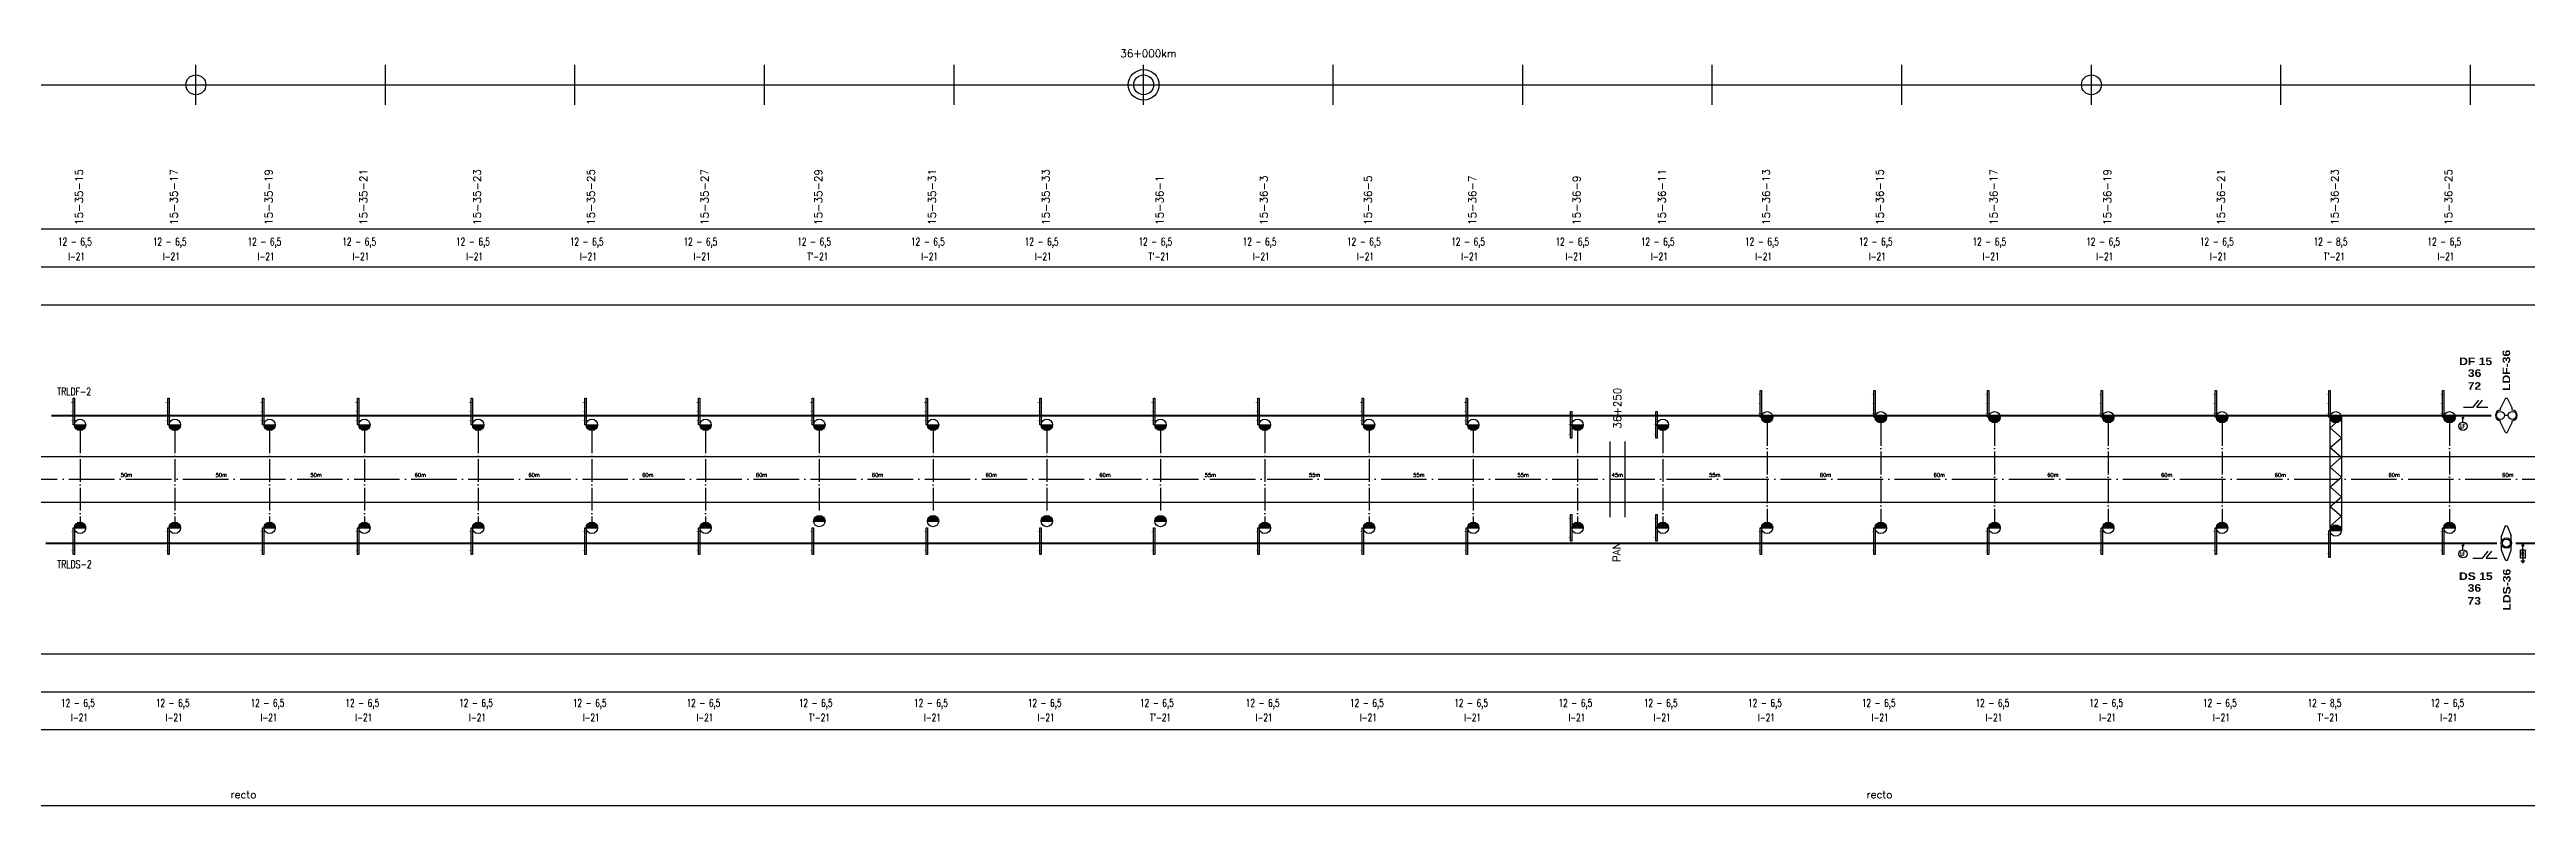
# Model space of a CAD drawing. Header units: millimetres. Extents: x 63 to 27368, y 135 to 1565.
# Drawn here: x 9991 to 11298, y 155 to 554 of the extents above; entities that cross this region are included whole.
import ezdxf

# ---------------------------------------------------------------- set-up
doc = ezdxf.new("R2010")
doc.units = ezdxf.units.MM
doc.linetypes.add('ACAD_ISO04W100', pattern=[30, 24, -3, 0, -3])
doc.linetypes.add('DASHED', pattern=[19.05, 12.7, -6.35])
for name, color, linetype in [('CARTELES', 7, 'Continuous'), ('catenaria via ascendente', 7, 'Continuous'), ('Cruceta Fe', 42, 'Continuous'), ('Descargadores', 30, 'Continuous'), ('Eje de entrevías', 254, 'Continuous'), ('ESQUEMA', 7, 'Continuous'), ('LDF', 5, 'Continuous'), ('LDS', 1, 'Continuous'), ('longitud vano', 7, 'Continuous'), ('Nº de poste', 6, 'Continuous'), ('progresivas', 4, 'Continuous'), ('retención LDF-LDS', 6, 'Continuous'), ('Seccionamiento', 20, 'Continuous'), ('TEXTOS', 3, 'Continuous')]:
    doc.layers.add(name, color=color, linetype=linetype)
doc.styles.add('ROMANS', font='romans.shx', dxfattribs={"width": 0.7})
doc.styles.add('SIMPLEX', font='simplex.shx', dxfattribs={"width": 0.75})
doc.styles.add('STYLE1', font='romans.shx')
doc.styles.add('TEXTO_SELLO', font='')
doc.styles.get('TEXTO_SELLO').set_extended_font_data('Arial Black', bold=True)

# ---------------------------------------------------------------- blocks, each defined once
blk = doc.blocks.new('Retención LDS')
at = {"layer": 'retención LDF-LDS', "color": 4}
for p, q in [((-0.6, 9), (-2.6, 3.8)), ((-2.5, 1), (-2.6, 3.8)), ((-0.6, 9), (0.4, 9)), ((0.4, 9), (2.5, 3.8)), ((2.5, 1.1), (2.5, 3.8)), ((-2.5, -3.8), (-2.5, -1.1)), ((-0.4, -9), (-2.5, -3.8)), ((-0.4, -9), (0.6, -9)), ((0.6, -9), (2.6, -3.8)), ((2.6, -3.8), (2.5, -1))]:
    blk.add_line(p, q, dxfattribs=at)
for radius in [2.73, 2.1]:
    blk.add_circle((0, 0), radius, dxfattribs=at)
blk = doc.blocks.new('Retención LDF')
at = {"color": 5}
blk.add_circle((0, 0), 0.128, dxfattribs=at)
at = {"layer": 'retención LDF-LDS', "color": 5}
for p, q in [((-0.5, 9), (-3, 3.8)), ((-3, 2.8), (-3, 3.8)), ((1, 0), (-1, 0)), ((-0.5, 9), (0.5, 9)), ((0.5, 9), (3, 3.8)), ((3, 2.8), (3, 3.8)), ((-3, -3.8), (-3, -2.8)), ((-0.5, -9), (-3, -3.8)), ((-0.5, -9), (0.5, -9)), ((0.5, -9), (3, -3.8)), ((3, -3.8), (3, -2.8))]:
    blk.add_line(p, q, dxfattribs=at)
for centre in [(-3.1, 0), (3.1, 0)]:
    blk.add_circle(centre, 2.1, dxfattribs=at)
for centre, start, end in [((-3, 0), 90, 270), ((3, 0), 270, 90)]:
    blk.add_arc(centre, 2.79, start, end, dxfattribs=at)
blk = doc.blocks.new('Descargador')
at = {"color": 30}
for p, q in [((0, -3.8), (0, 0)), ((0, -4), (-0.5, -3.1)), ((0, -4.8), (-0.5, -3.9)), ((0, -5.6), (-0.5, -4.7)), ((0, -4), (0.5, -3.1)), ((0, -4.8), (0.5, -3.9)), ((0, -5.6), (0.5, -4.7))]:
    blk.add_line(p, q, dxfattribs=at)
at = {"layer": 'Descargadores', "color": 30}
for p, q in [((-1, -8.1), (1, -8.1)), ((-0.7, -8.5), (0.7, -8.5)), ((-0.4, -8.9), (0.4, -8.9)), ((0, -5.6), (0, -8.1))]:
    blk.add_line(p, q, dxfattribs=at)
blk.add_lwpolyline([(-1.3, -2.3), (1.3, -2.3), (1.3, -6.6), (-1.3, -6.6)], close=True, dxfattribs=at)
blk.add_circle((0, 0), 0.381, dxfattribs=at)
blk = doc.blocks.new('Seccionador')
at = {"layer": 'Seccionamiento'}
for p, q in [((-5.1, 0), (0, 0)), ((0, 0), (3, 3.7)), ((1.9, 0), (4.9, 3.7)), ((1.9, 0), (7.7, 0))]:
    blk.add_line(p, q, dxfattribs=at)
blk = doc.blocks.new('Localizador falla')
at = {"color": 30}
blk.add_line((0, -2.2), (0, 0), dxfattribs=at)
at = {"layer": 'Descargadores', "color": 30}
for centre, radius in [((0, 0), 0.381), ((0, -4.4), 2.18)]:
    blk.add_circle(centre, radius, dxfattribs=at)
at = {"layer": 'ESQUEMA', "color": 7, "style": 'ROMANS', "width": 0.9}
blk.add_text('LF', height=2, dxfattribs=at).set_placement((-1.5, -5.4))
blk = doc.blocks.new('Cruceta Fe 1')
at = {"layer": 'Cruceta Fe', "const_width": 0.1}
for points in [[(-0.92, 2.45), (0, 2.45)], [(-0.92, -2.45), (0, -2.45)]]:
    blk.add_lwpolyline(points, dxfattribs=at)
at = {"layer": 'Cruceta Fe'}
blk.add_lwpolyline([(-0.35, 3.52), (0, 3.52), (0, -3.52), (-0.35, -3.52)], close=True, dxfattribs=at)
blk = doc.blocks.new('Cruceta Fe')
at = {"layer": 'Cruceta Fe', "const_width": 0.1}
for points in [[(-0.92, 2.45), (0, 2.45)], [(-0.92, 0), (0, 0)], [(-0.92, -2.45), (0, -2.45)]]:
    blk.add_lwpolyline(points, dxfattribs=at)
at = {"layer": 'Cruceta Fe'}
blk.add_lwpolyline([(-0.35, 3.52), (0, 3.52), (0, -3.52), (-0.35, -3.52)], close=True, dxfattribs=at)

msp = doc.modelspace()

# ---------------------------------------------------------------- hatches: boundary and pattern name
for points in [[(10010.1, 355.7), (10004.1, 355.7, 1)], [(10060.1, 355.7), (10054.1, 355.7, 1)], [(10110.1, 355.7), (10104.1, 355.7, 1)], [(10160.1, 355.7), (10154.1, 355.7, 1)], [(10220.1, 355.7), (10214.1, 355.7, 1)], [(10280.1, 355.7), (10274.1, 355.7, 1)], [(10340.1, 355.7), (10334.1, 355.7, 1)], [(10400.1, 355.7), (10394.1, 355.7, 1)], [(10460.1, 355.7), (10454.1, 355.7, 1)], [(10520.1, 355.7), (10514.1, 355.7, 1)], [(10580.1, 355.7), (10574.1, 355.7, 1)], [(10635.1, 355.7), (10629.1, 355.7, 1)], [(10690.1, 355.7), (10684.1, 355.7, 1)], [(10745.1, 355.7), (10739.1, 355.7, 1)], [(10800.1, 355.7), (10794.1, 355.7, 1)], [(10845.1, 355.7), (10839.1, 355.7, 1)], [(10900.1, 359.7), (10894.1, 359.7, 1)], [(10960.1, 359.7), (10954.1, 359.7, 1)], [(11020.1, 359.7), (11014.1, 359.7, 1)], [(11080.1, 359.7), (11074.1, 359.7, 1)], [(11140.1, 359.7), (11134.1, 359.7, 1)], [(11200.1, 359.7), (11194.1, 359.7, 1)], [(11260.1, 359.7), (11254.1, 359.7, 1)], [(10010.1, 301.4), (10004.1, 301.4, -1)], [(10060.1, 301.4), (10054.1, 301.4, -1)], [(10110.1, 301.4), (10104.1, 301.4, -1)], [(10160.1, 301.4), (10154.1, 301.4, -1)], [(10220.1, 301.4), (10214.1, 301.4, -1)], [(10280.1, 301.4), (10274.1, 301.4, -1)], [(10340.1, 301.4), (10334.1, 301.4, -1)], [(10400.1, 305), (10394.1, 305, -1)], [(10460.1, 305), (10454.1, 305, -1)], [(10520.1, 305), (10514.1, 305, -1)], [(10580.1, 305), (10574.1, 305, -1)], [(10635.1, 301.4), (10629.1, 301.4, -1)], [(10690.1, 301.4), (10684.1, 301.4, -1)], [(10745.1, 301.4), (10739.1, 301.4, -1)], [(10800.1, 301.4), (10794.1, 301.4, -1)], [(10845.1, 301.4), (10839.1, 301.4, -1)], [(10900.1, 301.4), (10894.1, 301.4, -1)], [(10960.1, 301.4), (10954.1, 301.4, -1)], [(11020.1, 301.4), (11014.1, 301.4, -1)], [(11080.1, 301.4), (11074.1, 301.4, -1)], [(11140.1, 301.4), (11134.1, 301.4, -1)], [(11200.1, 300), (11194.1, 300, -1)], [(11260.1, 301.4), (11254.1, 301.4, -1)]]:
    msp.add_hatch(color=256).paths.add_polyline_path(points)

# ---------------------------------------------------------------- linework, layer by layer
for p, q in [((10068.2, 524.4), (10068.2, 545.6)), ((10168.2, 524.4), (10168.2, 545.6)), ((10268.2, 524.4), (10268.2, 545.6)), ((10368.2, 524.4), (10368.2, 545.6)), ((10468.2, 524.4), (10468.2, 545.6)), ((10568.2, 524.4), (10568.2, 545.6)), ((10668.2, 524.4), (10668.2, 545.6)), ((10768.2, 524.4), (10768.2, 545.6)), ((10868.2, 524.4), (10868.2, 545.6)), ((10968.2, 524.4), (10968.2, 545.6)), ((11068.2, 524.4), (11068.2, 545.6)), ((11168.2, 524.4), (11168.2, 545.6)), ((11268.2, 524.4), (11268.2, 545.6)), ((68.2, 535), (27368.2, 535)), ((68.2, 459), (27368.2, 459)), ((68.2, 439), (27368.2, 439)), ((68.2, 419), (27368.2, 419)), ((10004.1, 355.7), (10010.1, 355.7)), ((10054.1, 355.7), (10060.1, 355.7)), ((10104.1, 355.7), (10110.1, 355.7)), ((10154.1, 355.7), (10160.1, 355.7)), ((10214.1, 355.7), (10220.1, 355.7)), ((10274.1, 355.7), (10280.1, 355.7)), ((10334.1, 355.7), (10340.1, 355.7)), ((10394.1, 355.7), (10400.1, 355.7)), ((10454.1, 355.7), (10460.1, 355.7)), ((10514.1, 355.7), (10520.1, 355.7)), ((10574.1, 355.7), (10580.1, 355.7)), ((10629.1, 355.7), (10635.1, 355.7)), ((10684.1, 355.7), (10690.1, 355.7)), ((10739.1, 355.7), (10745.1, 355.7)), ((10794.1, 355.7), (10800.1, 355.7)), ((10839.1, 355.7), (10845.1, 355.7)), ((10894.1, 359.7), (10900.1, 359.7)), ((10954.1, 359.7), (10960.1, 359.7)), ((11014.1, 359.7), (11020.1, 359.7)), ((11074.1, 359.7), (11080.1, 359.7)), ((11134.1, 359.7), (11140.1, 359.7)), ((11194.1, 359.7), (11200.1, 359.7)), ((11194.1, 300), (11194.1, 359.7)), ((11194.1, 354.1), (11197.1, 356.7)), ((11194.1, 354.1), (11200.1, 348.9)), ((11200.1, 359.7), (11200.1, 300)), ((11200.1, 359.3), (11200.1, 359.3)), ((11254.1, 359.7), (11260.1, 359.7)), ((10814.1, 347), (10814.1, 307)), ((10822.1, 347), (10822.1, 307)), ((11194.1, 343.8), (11200.1, 348.9)), ((11194.1, 343.8), (11200.1, 338.6)), ((10814.1, 327), (10822.1, 327)), ((11194.1, 333.4), (11200.1, 338.6)), ((11194.1, 333.4), (11200.1, 328.2)), ((11194.1, 323), (11200.1, 328.2)), ((11194.1, 323), (11200.1, 317.8)), ((11194.1, 312.7), (11200.1, 317.8)), ((10004.1, 301.4), (10010.1, 301.4)), ((10054.1, 301.4), (10060.1, 301.4)), ((10104.1, 301.4), (10110.1, 301.4)), ((10154.1, 301.4), (10160.1, 301.4)), ((10214.1, 301.4), (10220.1, 301.4)), ((10274.1, 301.4), (10280.1, 301.4)), ((10334.1, 301.4), (10340.1, 301.4)), ((10394.1, 305), (10400.1, 305)), ((10454.1, 305), (10460.1, 305)), ((10514.1, 305), (10520.1, 305)), ((10574.1, 305), (10580.1, 305)), ((10629.1, 301.4), (10635.1, 301.4)), ((10684.1, 301.4), (10690.1, 301.4)), ((10739.1, 301.4), (10745.1, 301.4)), ((10794.1, 301.4), (10800.1, 301.4)), ((10839.1, 301.4), (10845.1, 301.4)), ((10894.1, 301.4), (10900.1, 301.4)), ((10954.1, 301.4), (10960.1, 301.4)), ((11014.1, 301.4), (11020.1, 301.4)), ((11074.1, 301.4), (11080.1, 301.4)), ((11134.1, 301.4), (11140.1, 301.4)), ((11194.1, 312.7), (11200.1, 307.5)), ((11194.1, 302.3), (11200.1, 307.5)), ((11194.1, 302.3), (11194.7, 301.8)), ((11254.1, 301.4), (11260.1, 301.4)), ((11194.1, 300), (11200.1, 300)), ((68.2, 235), (27368.2, 235)), ((68.2, 215), (27368.2, 215)), ((68.2, 195), (27368.2, 195)), ((5287.8, 155), (11611.7, 155))]:
    msp.add_line(p, q)
at = {"linetype": 'ACAD_ISO04W100', "ltscale": 0.5}
for p, q in [((10897.1, 356.7), (10897.1, 301.4)), ((10957.1, 356.7), (10957.1, 301.4)), ((11017.1, 356.7), (11017.1, 301.4)), ((11077.1, 356.7), (11077.1, 301.4)), ((11137.1, 356.7), (11137.1, 301.4)), ((11257.1, 356.7), (11257.1, 301.4)), ((10007.1, 352.7), (10007.1, 301.4)), ((10057.1, 352.7), (10057.1, 301.4)), ((10107.1, 352.7), (10107.1, 301.4)), ((10157.1, 352.7), (10157.1, 301.4)), ((10217.1, 352.7), (10217.1, 301.4)), ((10277.1, 352.7), (10277.1, 301.4)), ((10337.1, 352.7), (10337.1, 301.4)), ((10397.1, 352.7), (10397.1, 308)), ((10457.1, 352.7), (10457.1, 308)), ((10517.1, 352.7), (10517.1, 308)), ((10577.1, 352.7), (10577.1, 308)), ((10632.1, 352.7), (10632.1, 301.4)), ((10687.1, 352.7), (10687.1, 301.4)), ((10742.1, 352.7), (10742.1, 301.4)), ((10797.1, 352.7), (10797.1, 301.4)), ((10842.1, 352.7), (10842.1, 301.4))]:
    msp.add_line(p, q, dxfattribs=at)
for centre, radius in [((10068.2, 535), 5.24), ((10568.2, 535), 8.09), ((10568.2, 535), 5.24), ((11068.2, 535), 5.24), ((10007.1, 355.7), 3), ((10057.1, 355.7), 3), ((10107.1, 355.7), 3), ((10157.1, 355.7), 3), ((10217.1, 355.7), 3), ((10277.1, 355.7), 3), ((10337.1, 355.7), 3), ((10397.1, 355.7), 3), ((10457.1, 355.7), 3), ((10517.1, 355.7), 3), ((10577.1, 355.7), 3), ((10632.1, 355.7), 3), ((10687.1, 355.7), 3), ((10742.1, 355.7), 3), ((10797.1, 355.7), 3), ((10842.1, 355.7), 3), ((10897.1, 359.7), 3), ((10957.1, 359.7), 3), ((11017.1, 359.7), 3), ((11077.1, 359.7), 3), ((11137.1, 359.7), 3), ((11197.1, 359.7), 3), ((11257.1, 359.7), 3), ((10007.1, 301.4), 3), ((10057.1, 301.4), 3), ((10107.1, 301.4), 3), ((10157.1, 301.4), 3), ((10217.1, 301.4), 3), ((10277.1, 301.4), 3), ((10337.1, 301.4), 3), ((10397.1, 305), 3), ((10457.1, 305), 3), ((10517.1, 305), 3), ((10577.1, 305), 3), ((10632.1, 301.4), 3), ((10687.1, 301.4), 3), ((10742.1, 301.4), 3), ((10797.1, 301.4), 3), ((10842.1, 301.4), 3), ((10897.1, 301.4), 3), ((10957.1, 301.4), 3), ((11017.1, 301.4), 3), ((11077.1, 301.4), 3), ((11137.1, 301.4), 3), ((11197.1, 300), 3), ((11257.1, 301.4), 3)]:
    msp.add_circle(centre, radius)
at = {"layer": 'catenaria via ascendente'}
for p, q in [((68.2, 339), (27368.2, 339)), ((68.2, 315), (26873.7, 315))]:
    msp.add_line(p, q, dxfattribs=at)
at = {"layer": 'Eje de entrevías', "linetype": 'ACAD_ISO04W100'}
msp.add_line((68.2, 327), (27368.2, 327), dxfattribs=at)
at = {"layer": 'LDF', "lineweight": 50}
msp.add_line((9992.1, 360.7), (11279.1, 360.7), dxfattribs=at)
at = {"layer": 'LDS', "lineweight": 50}
msp.add_line((9989.1, 293.4), (11282.1, 293.4), dxfattribs=at)
at = {"layer": 'LDS', "linetype": 'DASHED', "lineweight": 50}
msp.add_line((11292.1, 293.4), (11675, 293.4), dxfattribs=at)

# ---------------------------------------------------------------- block references
for name, p in [('Retención LDF', (11287.1, 360.7)), ('Retención LDS', (11287.1, 293.4))]:
    msp.add_blockref(name, p)
at = {"layer": 'Cruceta Fe', "xscale": 2, "yscale": 2, "zscale": 2}
for name, p in [('Cruceta Fe', (10004.1, 362.7)), ('Cruceta Fe', (10054.1, 362.7)), ('Cruceta Fe', (10104.1, 362.7)), ('Cruceta Fe', (10154.1, 362.7)), ('Cruceta Fe', (10214.1, 362.7)), ('Cruceta Fe', (10274.1, 362.7)), ('Cruceta Fe', (10334.1, 362.7)), ('Cruceta Fe', (10394.1, 362.7)), ('Cruceta Fe', (10454.1, 362.7)), ('Cruceta Fe', (10514.1, 362.7)), ('Cruceta Fe', (10574.1, 362.7)), ('Cruceta Fe', (10629.1, 362.7)), ('Cruceta Fe', (10684.1, 362.7)), ('Cruceta Fe', (10739.1, 362.7)), ('Cruceta Fe', (10894.1, 366.8)), ('Cruceta Fe', (10954.1, 366.8)), ('Cruceta Fe', (11014.1, 366.8)), ('Cruceta Fe', (11074.1, 366.8)), ('Cruceta Fe', (11134.1, 366.8)), ('Cruceta Fe', (11194.1, 366.8)), ('Cruceta Fe', (11254.1, 366.8)), ('Cruceta Fe', (10794.1, 355.7)), ('Cruceta Fe', (10839.1, 355.7)), ('Cruceta Fe 1', (10004.1, 294.4)), ('Cruceta Fe 1', (10054.1, 294.4)), ('Cruceta Fe 1', (10104.1, 294.4)), ('Cruceta Fe 1', (10154.1, 294.4)), ('Cruceta Fe 1', (10214.1, 294.4)), ('Cruceta Fe 1', (10274.1, 294.4)), ('Cruceta Fe 1', (10334.1, 294.4)), ('Cruceta Fe 1', (10394.1, 294.4)), ('Cruceta Fe 1', (10454.1, 294.4)), ('Cruceta Fe 1', (10514.1, 294.4)), ('Cruceta Fe 1', (10574.1, 294.4)), ('Cruceta Fe 1', (10629.1, 294.4)), ('Cruceta Fe 1', (10684.1, 294.4)), ('Cruceta Fe 1', (10739.1, 294.4)), ('Cruceta Fe 1', (10794.1, 301.4)), ('Cruceta Fe 1', (10839.1, 301.4)), ('Cruceta Fe 1', (10894.1, 294.4)), ('Cruceta Fe 1', (10954.1, 294.4)), ('Cruceta Fe 1', (11014.1, 294.4)), ('Cruceta Fe 1', (11074.1, 294.4)), ('Cruceta Fe 1', (11134.1, 294.4)), ('Cruceta Fe 1', (11254.1, 294.4)), ('Cruceta Fe 1', (11194.1, 292.9))]:
    msp.add_blockref(name, p, dxfattribs=at)
at = {"layer": 'Descargadores', "color": 30}
for name, p in [('Localizador falla', (11264.2, 359.4)), ('Localizador falla', (11264.2, 292.1)), ('Descargador', (11295.8, 292.1))]:
    msp.add_blockref(name, p, dxfattribs=at)
at = {"layer": 'Seccionamiento'}
for p in [(11269.6, 365), (11274.5, 285.4)]:
    msp.add_blockref('Seccionador', p, dxfattribs=at)

# ---------------------------------------------------------------- texts
at = {"linetype": 'Continuous', "style": 'TEXTO_SELLO'}
for s, p in [('LDF-36', (11289.1, 373.6)), ('LDS-36', (11289.3, 257.8))]:
    msp.add_text(s, height=4, rotation=90, dxfattribs=at).set_placement(p)
at = {"linetype": 'Continuous', "style": 'SIMPLEX', "width": 0.75}
for s, p in [('TRLDF-2', (9995.1, 371.3)), ('TRLDS-2', (9995.1, 280.2))]:
    msp.add_text(s, height=4, dxfattribs=at).set_placement(p)
at = {"layer": 'CARTELES', "linetype": 'Continuous', "style": 'TEXTO_SELLO'}
for s, p in [('DF 15', (11262.2, 387.2)), ('36', (11266.8, 381)), ('72', (11266.7, 374.2)), ('DS 15', (11262.1, 273.9)), ('36', (11266.7, 267.7)), ('73', (11266.6, 260.9))]:
    msp.add_text(s, height=4, dxfattribs=at).set_placement(p)
at = {"layer": 'longitud vano', "linetype": 'Continuous', "style": 'STYLE1'}
for s, p in [('50m', (10028.6, 328.3)), ('50m', (10078.6, 328.3)), ('50m', (10128.6, 328.3)), ('60m', (10183.6, 328.3)), ('60m', (10243.6, 328.3)), ('60m', (10303.6, 328.3)), ('60m', (10363.6, 328.3)), ('60m', (10424.8, 328.3)), ('60m', (10484.8, 328.3)), ('60m', (10544.8, 328.3)), ('55m', (10600.4, 328.3)), ('55m', (10655.4, 328.3)), ('55m', (10710.4, 328.3)), ('55m', (10765.4, 328.3)), ('45m', (10815.1, 328.3)), ('55m', (10866.5, 328.3)), ('60m', (10924.9, 328.3)), ('60m', (10984.9, 328.3)), ('60m', (11044.9, 328.3)), ('60m', (11104.9, 328.3)), ('60m', (11164.9, 328.3)), ('60m', (11224.9, 328.3)), ('60m', (11284.9, 328.3))]:
    msp.add_text(s, height=2, dxfattribs=at).set_placement(p)
at = {"layer": 'Nº de poste', "linetype": 'Continuous', "style": 'STYLE1'}
for s, p in [('15-35-15', (10008.6, 461.1)), ('15-35-17', (10058.6, 461.1)), ('15-35-19', (10108.6, 461.1)), ('15-35-21', (10158.6, 461.1)), ('15-35-23', (10218.6, 461.1)), ('15-35-25', (10278.6, 461.1)), ('15-35-27', (10338.6, 461.1)), ('15-35-29', (10398.6, 461.1)), ('15-35-31', (10458.6, 461.1)), ('15-35-33', (10518.6, 461.1)), ('15-36-1', (10578.6, 461.1)), ('15-36-3', (10633.6, 461.1)), ('15-36-5', (10688.6, 461.1)), ('15-36-7', (10743.6, 461.1)), ('15-36-9', (10798.6, 461.1)), ('15-36-11', (10843.6, 461.1)), ('15-36-13', (10898.6, 461.1)), ('15-36-15', (10958.6, 461.1)), ('15-36-17', (11018.6, 461.1)), ('15-36-19', (11078.6, 461.1)), ('15-36-21', (11138.6, 461.1)), ('15-36-23', (11198.6, 461.1)), ('15-36-25', (11258.6, 461.1))]:
    msp.add_text(s, height=4, rotation=90, dxfattribs=at).set_placement(p)
at = {"layer": 'progresivas', "linetype": 'Continuous', "style": 'STYLE1'}
msp.add_text('36+000km', height=4, dxfattribs=at).set_placement((10555.9, 549.6))
msp.add_text('36+250', height=4, rotation=90, dxfattribs=at).set_placement((10820.1, 353.7))
at = {"layer": 'TEXTOS', "linetype": 'Continuous', "style": 'STYLE1', "width": 0.7}
for s, p in [('12 - 6,5', (9995.5, 450.3)), ('I-21', (10000.8, 442.5)), ('12 - 6,5', (10045.5, 450.3)), ('I-21', (10050.8, 442.5)), ('12 - 6,5', (10095.5, 450.3)), ('I-21', (10100.8, 442.5)), ('12 - 6,5', (10145.5, 450.3)), ('I-21', (10150.8, 442.5)), ('12 - 6,5', (10205.5, 450.3)), ('I-21', (10210.8, 442.5)), ('12 - 6,5', (10265.5, 450.3)), ('I-21', (10270.8, 442.5)), ('12 - 6,5', (10325.5, 450.3)), ('I-21', (10330.8, 442.5)), ('12 - 6,5', (10385.5, 450.3)), ("T'-21", (10390.8, 442.5)), ('12 - 6,5', (10445.5, 450.3)), ('I-21', (10450.8, 442.5)), ('12 - 6,5', (10505.5, 450.3)), ('I-21', (10510.8, 442.5)), ('12 - 6,5', (10565.5, 450.3)), ("T'-21", (10570.8, 442.5)), ('12 - 6,5', (10620.5, 450.3)), ('I-21', (10625.8, 442.5)), ('12 - 6,5', (10675.5, 450.3)), ('I-21', (10680.8, 442.5)), ('12 - 6,5', (10730.5, 450.3)), ('I-21', (10735.8, 442.5)), ('12 - 6,5', (10785.5, 450.3)), ('I-21', (10790.8, 442.5)), ('12 - 6,5', (10830.5, 450.3)), ('I-21', (10835.8, 442.5)), ('12 - 6,5', (10885.5, 450.3)), ('I-21', (10890.8, 442.5)), ('12 - 6,5', (10945.5, 450.3)), ('I-21', (10950.8, 442.5)), ('12 - 6,5', (11005.5, 450.3)), ('I-21', (11010.8, 442.5)), ('12 - 6,5', (11065.5, 450.3)), ('I-21', (11070.8, 442.5)), ('12 - 6,5', (11125.5, 450.3)), ('I-21', (11130.8, 442.5)), ('12 - 8,5', (11185.5, 450.3)), ("T'-21", (11190.8, 442.5)), ('12 - 6,5', (11245.5, 450.3)), ('I-21', (11250.8, 442.5)), ('12 - 6,5', (9997.1, 207.1)), ('12 - 6,5', (10047.1, 207.1)), ('12 - 6,5', (10097.1, 207.1)), ('12 - 6,5', (10147.1, 207.1)), ('12 - 6,5', (10207.1, 207.1)), ('12 - 6,5', (10267.1, 207.1)), ('12 - 6,5', (10327.1, 207.1)), ('12 - 6,5', (10386.3, 207.1)), ('12 - 6,5', (10447.1, 207.1)), ('12 - 6,5', (10507.1, 207.1)), ('12 - 6,5', (10566.3, 207.1)), ('12 - 6,5', (10622.1, 207.1)), ('12 - 6,5', (10677.1, 207.1)), ('12 - 6,5', (10732.1, 207.1)), ('12 - 6,5', (10787.1, 207.1)), ('12 - 6,5', (10832.1, 207.1)), ('12 - 6,5', (10887.1, 207.1)), ('12 - 6,5', (10947.1, 207.1)), ('12 - 6,5', (11007.1, 207.1)), ('12 - 6,5', (11067.1, 207.1)), ('12 - 6,5', (11127.1, 207.1)), ('12 - 8,5', (11182.3, 207.1)), ('12 - 6,5', (11247.1, 207.1)), ('I-21', (10002.3, 199.4)), ('I-21', (10052.3, 199.4)), ('I-21', (10102.3, 199.4)), ('I-21', (10152.3, 199.4)), ('I-21', (10212.3, 199.4)), ('I-21', (10272.3, 199.4)), ('I-21', (10332.3, 199.4)), ("T'-21", (10391.6, 199.4)), ('I-21', (10452.3, 199.4)), ('I-21', (10512.3, 199.4)), ("T'-21", (10571.6, 199.4)), ('I-21', (10627.3, 199.4)), ('I-21', (10682.3, 199.4)), ('I-21', (10737.3, 199.4)), ('I-21', (10792.3, 199.4)), ('I-21', (10837.3, 199.4)), ('I-21', (10892.3, 199.4)), ('I-21', (10952.3, 199.4)), ('I-21', (11012.3, 199.4)), ('I-21', (11072.3, 199.4)), ('I-21', (11132.3, 199.4)), ("T'-21", (11187.5, 199.4)), ('I-21', (11252.3, 199.4))]:
    msp.add_text(s, height=4, dxfattribs=at).set_placement(p)
at = {"layer": 'TEXTOS', "linetype": 'Continuous', "style": 'STYLE1'}
msp.add_text('PAN', height=4, rotation=90, dxfattribs=at).set_placement((10819.7, 283.3))
for p in [(10086.4, 158.8), (10949.5, 158.8)]:
    msp.add_text('recto', height=4, dxfattribs=at).set_placement(p)

doc.saveas('drawing.dxf')
